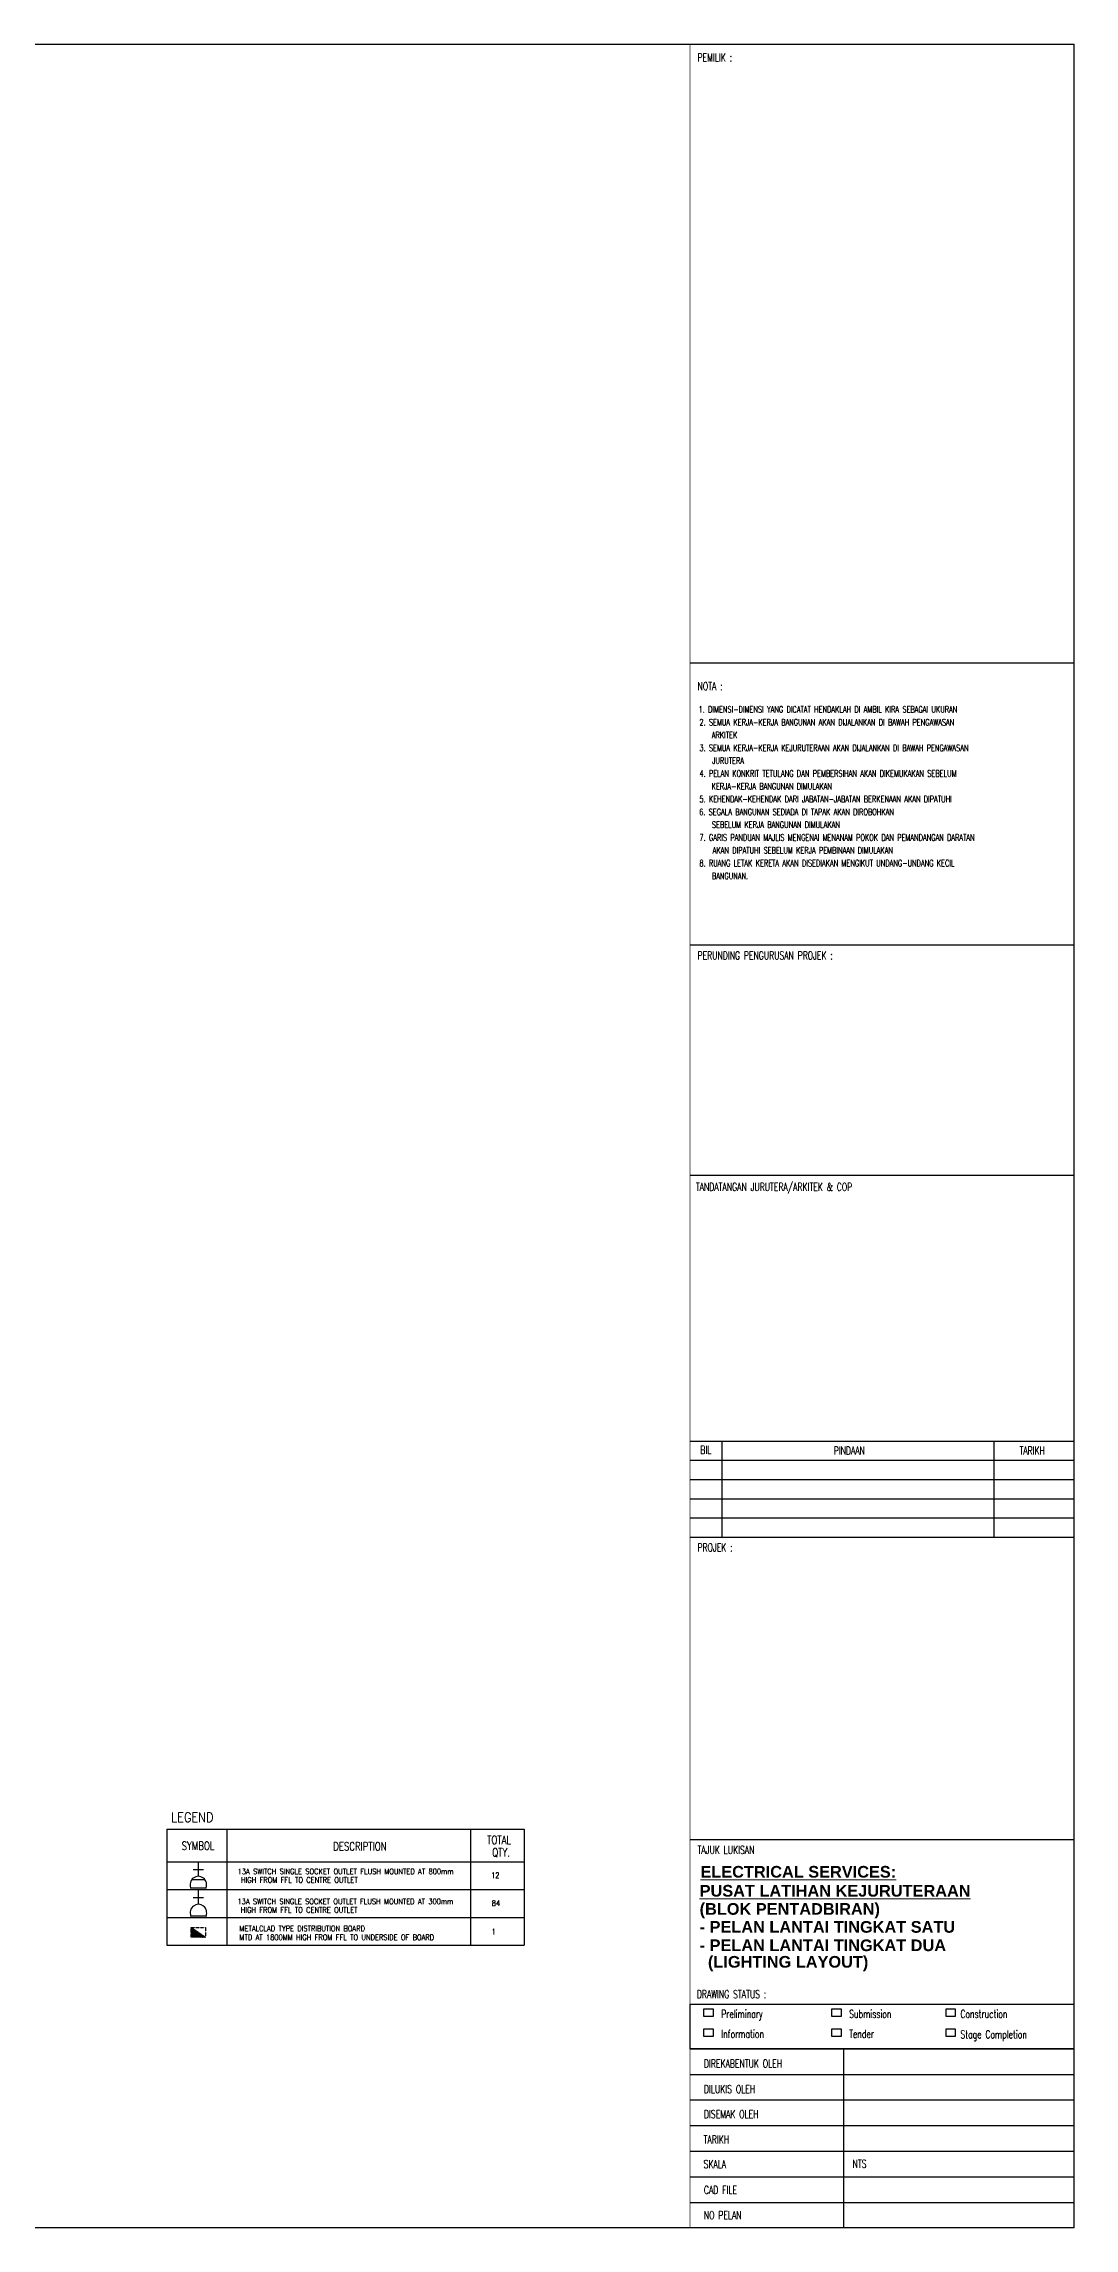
# Model space of a CAD drawing. Header units: inches. Extents: x -86493719 to 430035, y 21644 to 1519532.
# Drawn here: x 178034 to 215051, y 22681 to 101164 of the extents above; entities that cross this region are included whole.
import ezdxf

# ---------------------------------------------------------------- set-up
doc = ezdxf.new("R2010")
doc.units = ezdxf.units.IN
doc.header["$MEASUREMENT"] = 0
doc.linetypes.add('HIDDEN', pattern=[0.375, 0.25, -0.125])
for name, color, linetype in [('9', 7, 'Continuous'), ('dmension', 4, 'Continuous'), ('dxt_text', 4, 'Continuous'), ('ELECT', 6, 'Continuous'), ('FF-TEXT', 7, 'Continuous'), ('t.block', 4, 'Continuous'), ('TB', 8, 'Continuous')]:
    doc.layers.add(name, color=color, linetype=linetype)
doc.layers.add('line', color=8, linetype='Continuous', lineweight=9)
doc.layers.add('TEXT', color=8, linetype='Continuous', lineweight=20)
doc.styles.add('LAILA', font='romans.shx', dxfattribs={"width": 0.85})
doc.styles.add('ROMANS', font='romans.shx', dxfattribs={"width": 0.5, "height": 400})
doc.styles.add('SANSSERIFBOLD', font='sasb____.pfb', dxfattribs={"height": 12})
doc.styles.add('TEXT25', font='SIMPLEX.shx', dxfattribs={"width": 0.7, "height": 62.5})

# ---------------------------------------------------------------- blocks, each defined once
blk = doc.blocks.new('13A SSO 800mm')
at = {"layer": 'ELECT', "color": 6}
for p, q in [((0, 414), (0, 904)), ((-297, 0), (297, 0)), ((-184, 659), (184, 659))]:
    blk.add_line(p, q, dxfattribs=at)
blk.add_arc((0, 116), 297, 336.97635, 203.02365, dxfattribs=at)
at = {"layer": 'TB', "color": 6, "linetype": 'Continuous'}
blk.add_line((241, 290), (-241, 290), dxfattribs=at)
blk = doc.blocks.new('13A SSO 300mm')
at = {"layer": 'ELECT', "color": 6}
for p, q in [((0, 414), (0, 904)), ((-297, 0), (297, 0)), ((-184, 659), (184, 659))]:
    blk.add_line(p, q, dxfattribs=at)
blk.add_arc((0, 116), 297, 336.97635, 203.02365, dxfattribs=at)

msp = doc.modelspace()

# ---------------------------------------------------------------- hatches: boundary and pattern name
at = {"layer": 'ELECT', "linetype": 'HIDDEN'}
h = msp.add_hatch(dxfattribs=at)
h.set_pattern_fill('ANSI31', color=1)
h.set_pattern_definition([(45, (169124.48802, -7818.91174), (-0.08838834765, 0.08838834765), [])])
h.paths.add_polyline_path([(183331, 33490), (183331, 33143), (183840, 33143)])

# ---------------------------------------------------------------- linework, layer by layer
at = {"layer": '9', "color": 7}
msp.add_line((202393, 50962), (202393, 47514), dxfattribs=at)
at = {"layer": 'dmension', "ltscale": 100, "const_width": 23}
msp.add_lwpolyline([(201251, 101152), (201251, 22692), (215040, 22692), (215040, 101152), (201251, 101152)], dxfattribs=at)
at = {"layer": 'dxt_text'}
for points in [[(201748, 30290), (201748, 30562), (202077, 30562), (202077, 30290)], [(201748, 29842), (202077, 29842), (202077, 29571), (201748, 29571)], [(201748, 29571), (201748, 29842), (202077, 29842), (202077, 29571)], [(206342, 30562), (206672, 30562), (206672, 30290), (206342, 30290)], [(206342, 30290), (206342, 30562), (206672, 30562), (206672, 30290)], [(206342, 29571), (206342, 29842), (206672, 29842), (206672, 29571)], [(210444, 30290), (210444, 30562), (210773, 30562), (210773, 30290)], [(210444, 29571), (210444, 29842), (210773, 29842), (210773, 29571)]]:
    msp.add_lwpolyline(points, close=True, dxfattribs=at)
at = {"layer": 'ELECT', "color": 7}
for p, q in [((182461, 37022), (182461, 32850)), ((182461, 37022), (195289, 37022)), ((195289, 37022), (195289, 32850)), ((182461, 35850), (195289, 35850)), ((182461, 34850), (195289, 34850)), ((182461, 33850), (195289, 33850)), ((182461, 32850), (195289, 32850))]:
    msp.add_line(p, q, dxfattribs=at)
at = {"layer": 'ELECT', "color": 7, "linetype": 'HIDDEN'}
msp.add_line((183331, 33490), (183840, 33143), dxfattribs=at)
msp.add_lwpolyline([(183331, 33490), (183840, 33490), (183840, 33143), (183331, 33143)], close=True, dxfattribs=at)
at = {"layer": 'FF-TEXT'}
for p, q in [((184616, 37022), (184616, 32850)), ((193367, 37022), (193367, 32850))]:
    msp.add_line(p, q, dxfattribs=at)
at = {"layer": 't.block', "color": 7, "linetype": 'Continuous'}
for p, q in [((215040, 88951), (215040, 24088)), ((201251, 50962), (215040, 50962)), ((201251, 50273), (215040, 50273)), ((212165, 50962), (212165, 47514)), ((201251, 49583), (215040, 49583)), ((201251, 48893), (215040, 48893)), ((201251, 48203), (215040, 48203)), ((201251, 47514), (215040, 47514)), ((201251, 36645), (215040, 36645)), ((201251, 29130), (215040, 29130)), ((206758, 29130), (206758, 22692)), ((201251, 28210), (215040, 28210)), ((201251, 27291), (215040, 27291)), ((201251, 26371), (215040, 26371)), ((201251, 25451), (215040, 25451)), ((201251, 24532), (215040, 24532)), ((201251, 23612), (215040, 23612))]:
    msp.add_line(p, q, dxfattribs=at)
at = {"layer": 't.block', "color": 7}
for p, q in [((215047, 78913), (201252, 78913)), ((215047, 68779), (201252, 68779)), ((215047, 60507), (201252, 60507))]:
    msp.add_line(p, q, dxfattribs=at)
at = {"layer": 't.block', "color": 7, "ltscale": 0.5}
msp.add_lwpolyline([(215040, 22692), (120185, 22692), (120185, 101152), (215040, 101152)], close=True, dxfattribs=at)
at = {"layer": 't.block', "color": 7, "linetype": 'Continuous'}
msp.add_lwpolyline([(201248, 30738), (215040, 30738), (215040, 29130), (201248, 29130)], close=True, dxfattribs=at)

# ---------------------------------------------------------------- block references
at = {"layer": 'TB', "color": 6, "linetype": 'Continuous'}
for name, p in [('13A SSO 800mm', (183588, 34914)), ('13A SSO 300mm', (183591, 33908))]:
    msp.add_blockref(name, p, dxfattribs=at)

# ---------------------------------------------------------------- texts
at = {"layer": 'dxt_text', "style": 'TEXT25', "width": 0.7}
for s, height, p in [('PEMILIK :', 287.5, (201518, 100525)), ('NOTA :', 287.5, (201521, 77935)), ('PERUNDING PENGURUSAN PROJEK :', 287.51, (201519, 68265)), ('TANDATANGAN JURUTERA/ARKITEK & COP', 287.51, (201458, 59949)), ('BIL', 287.5, (201619, 50500)), ('PINDAAN', 287.5, (206410, 50475)), ('TARIKH', 287.5, (213081, 50475)), ('PROJEK :', 287.5, (201518, 46999)), ('TAJUK LUKISAN', 287.51, (201518, 36130)), ('DIREKABENTUK OLEH', 287.51, (201749, 28457)), ('DILUKIS OLEH', 287.51, (201749, 27537)), ('DISEMAK OLEH', 287.51, (201749, 26637)), ('TARIKH ', 287.5, (201736, 25729)), ('SKALA ', 287.5, (201736, 24845)), ('NTS', 287.5, (207088, 24855)), ('CAD FILE ', 287.5, (201748, 23915)), ('NO PELAN', 287.5, (201748, 23010))]:
    msp.add_text(s, height=height, dxfattribs=at).set_placement(p)
at = {"layer": 'dxt_text', "color": 1, "insert": (182613, 37624), "char_height": 350, "attachment_point": 1, "style": 'LAILA'}
msp.add_mtext_dynamic_manual_height_columns('LEGEND', width=2937.88, gutter_width=1750, heights=[0], dxfattribs=at)
at = {"layer": 'dxt_text', "attachment_point": 1, "style": 'TEXT25'}
for s, insert, char_height in [('DRAWING STATUS :', (201494, 31236), 287.51), ('Preliminary', (202371, 30525), 287.51), ('Submission', (206966, 30525), 287.5), ('Construction', (210961, 30525), 287.51), ('Information', (202371, 29806), 287.51), ('Tender', (206966, 29806), 287.5), ('Stage Completion', (210961, 29793), 287.51)]:
    msp.add_mtext(s, dxfattribs=dict(at, insert=insert, char_height=char_height))
at = {"layer": 'ELECT', "color": 1, "style": 'ROMANS', "width": 0.75}
for s, p in [('SYMBOL', (182990, 36272)), ('DESCRIPTION', (188432, 36254)), ('TOTAL', (193963, 36482)), ('QTY.', (194145, 36037))]:
    msp.add_text(s, height=300, dxfattribs=at).set_placement(p)
at = {"layer": 'ELECT', "color": 7, "style": 'ROMANS', "width": 0.75}
for s, p in [(' 13A SWITCH SINGLE SOCKET OUTLET FLUSH MOUNTED AT 800mm ', (184882, 35401)), ('12', (194104, 35264)), ('HIGH FROM FFL TO CENTRE OUTLET', (185121, 35098)), (' 13A SWITCH SINGLE SOCKET OUTLET FLUSH MOUNTED AT 300mm ', (184874, 34323)), ('HIGH FROM FFL TO CENTRE OUTLET', (185113, 34020)), ('84', (194128, 34261)), ('METALCLAD TYPE DISTRIBUTION BOARD', (185066, 33352)), ('MTD AT 1800MM HIGH FROM FFL TO UNDERSIDE OF BOARD', (185066, 33034)), ('1', (194122, 33236))]:
    msp.add_text(s, height=200, dxfattribs=at).set_placement(p)
at = {"layer": 'line', "color": 6, "style": 'ROMANS', "width": 0.75}
for s, height, p in [('1. DIMENSI-DIMENSI YANG DICATAT HENDAKLAH DI AMBIL KIRA SEBAGAI UKURAN', 230.01, (201558, 77132)), ('2. SEMUA KERJA-KERJA BANGUNAN AKAN DIJALANKAN DI BAWAH PENGAWASAN ', 230.01, (201588, 76671)), ('ARKITEK', 230, (202031, 76211)), ('3. SEMUA KERJA-KERJA KEJURUTERAAN AKAN DIJALANKAN DI BAWAH PENGAWASAN ', 230.01, (201588, 75751)), ('JURUTERA', 230, (202043, 75291)), ('4. PELAN KONKRIT TETULANG DAN PEMBERSIHAN AKAN DIKEMUKAKAN SEBELUM ', 230.01, (201588, 74831)), ('KERJA-KERJA BANGUNAN DIMULAKAN', 230.01, (202024, 74371)), ('5. KEHENDAK-KEHENDAK DARI JABATAN-JABATAN BERKENAAN AKAN DIPATUHI', 230.01, (201588, 73910)), ('6. SEGALA BANGUNAN SEDIADA DI TAPAK AKAN DIROBOHKAN', 230.01, (201578, 73450)), ('SEBELUM KERJA BANGUNAN DIMULAKAN', 230.01, (202034, 72990)), ('7. GARIS PANDUAN MAJLIS MENGENAI MENANAM POKOK DAN PEMANDANGAN DARATAN ', 230.01, (201588, 72530)), ('AKAN DIPATUHI SEBELUM KERJA PEMBINAAN DIMULAKAN', 230.01, (202064, 72070)), ('8. RUANG LETAK KERETA AKAN DISEDIAKAN MENGIKUT UNDANG-UNDANG KECIL ', 230.01, (201588, 71610)), ('BANGUNAN.', 230, (202034, 71149))]:
    msp.add_text(s, height=height, rotation=0, dxfattribs=at).set_placement(p)
at = {"layer": 'TEXT', "linetype": 'ByBlock', "style": 'SANSSERIFBOLD'}
for s, p in [('%%UELECTRICAL SERVICES:', (201623, 35279)), ('%%UPUSAT LATIHAN KEJURUTERAAN', (201594, 34597)), ('(BLOK PENTADBIRAN)', (201594, 33945)), ('- PELAN LANTAI TINGKAT SATU', (201594, 33300)), ('- PELAN LANTAI TINGKAT DUA', (201594, 32639)), ('(LIGHTING LAYOUT)', (201892, 32045))]:
    msp.add_text(s, height=419.4, dxfattribs=at).set_placement(p)

doc.saveas('drawing.dxf')
